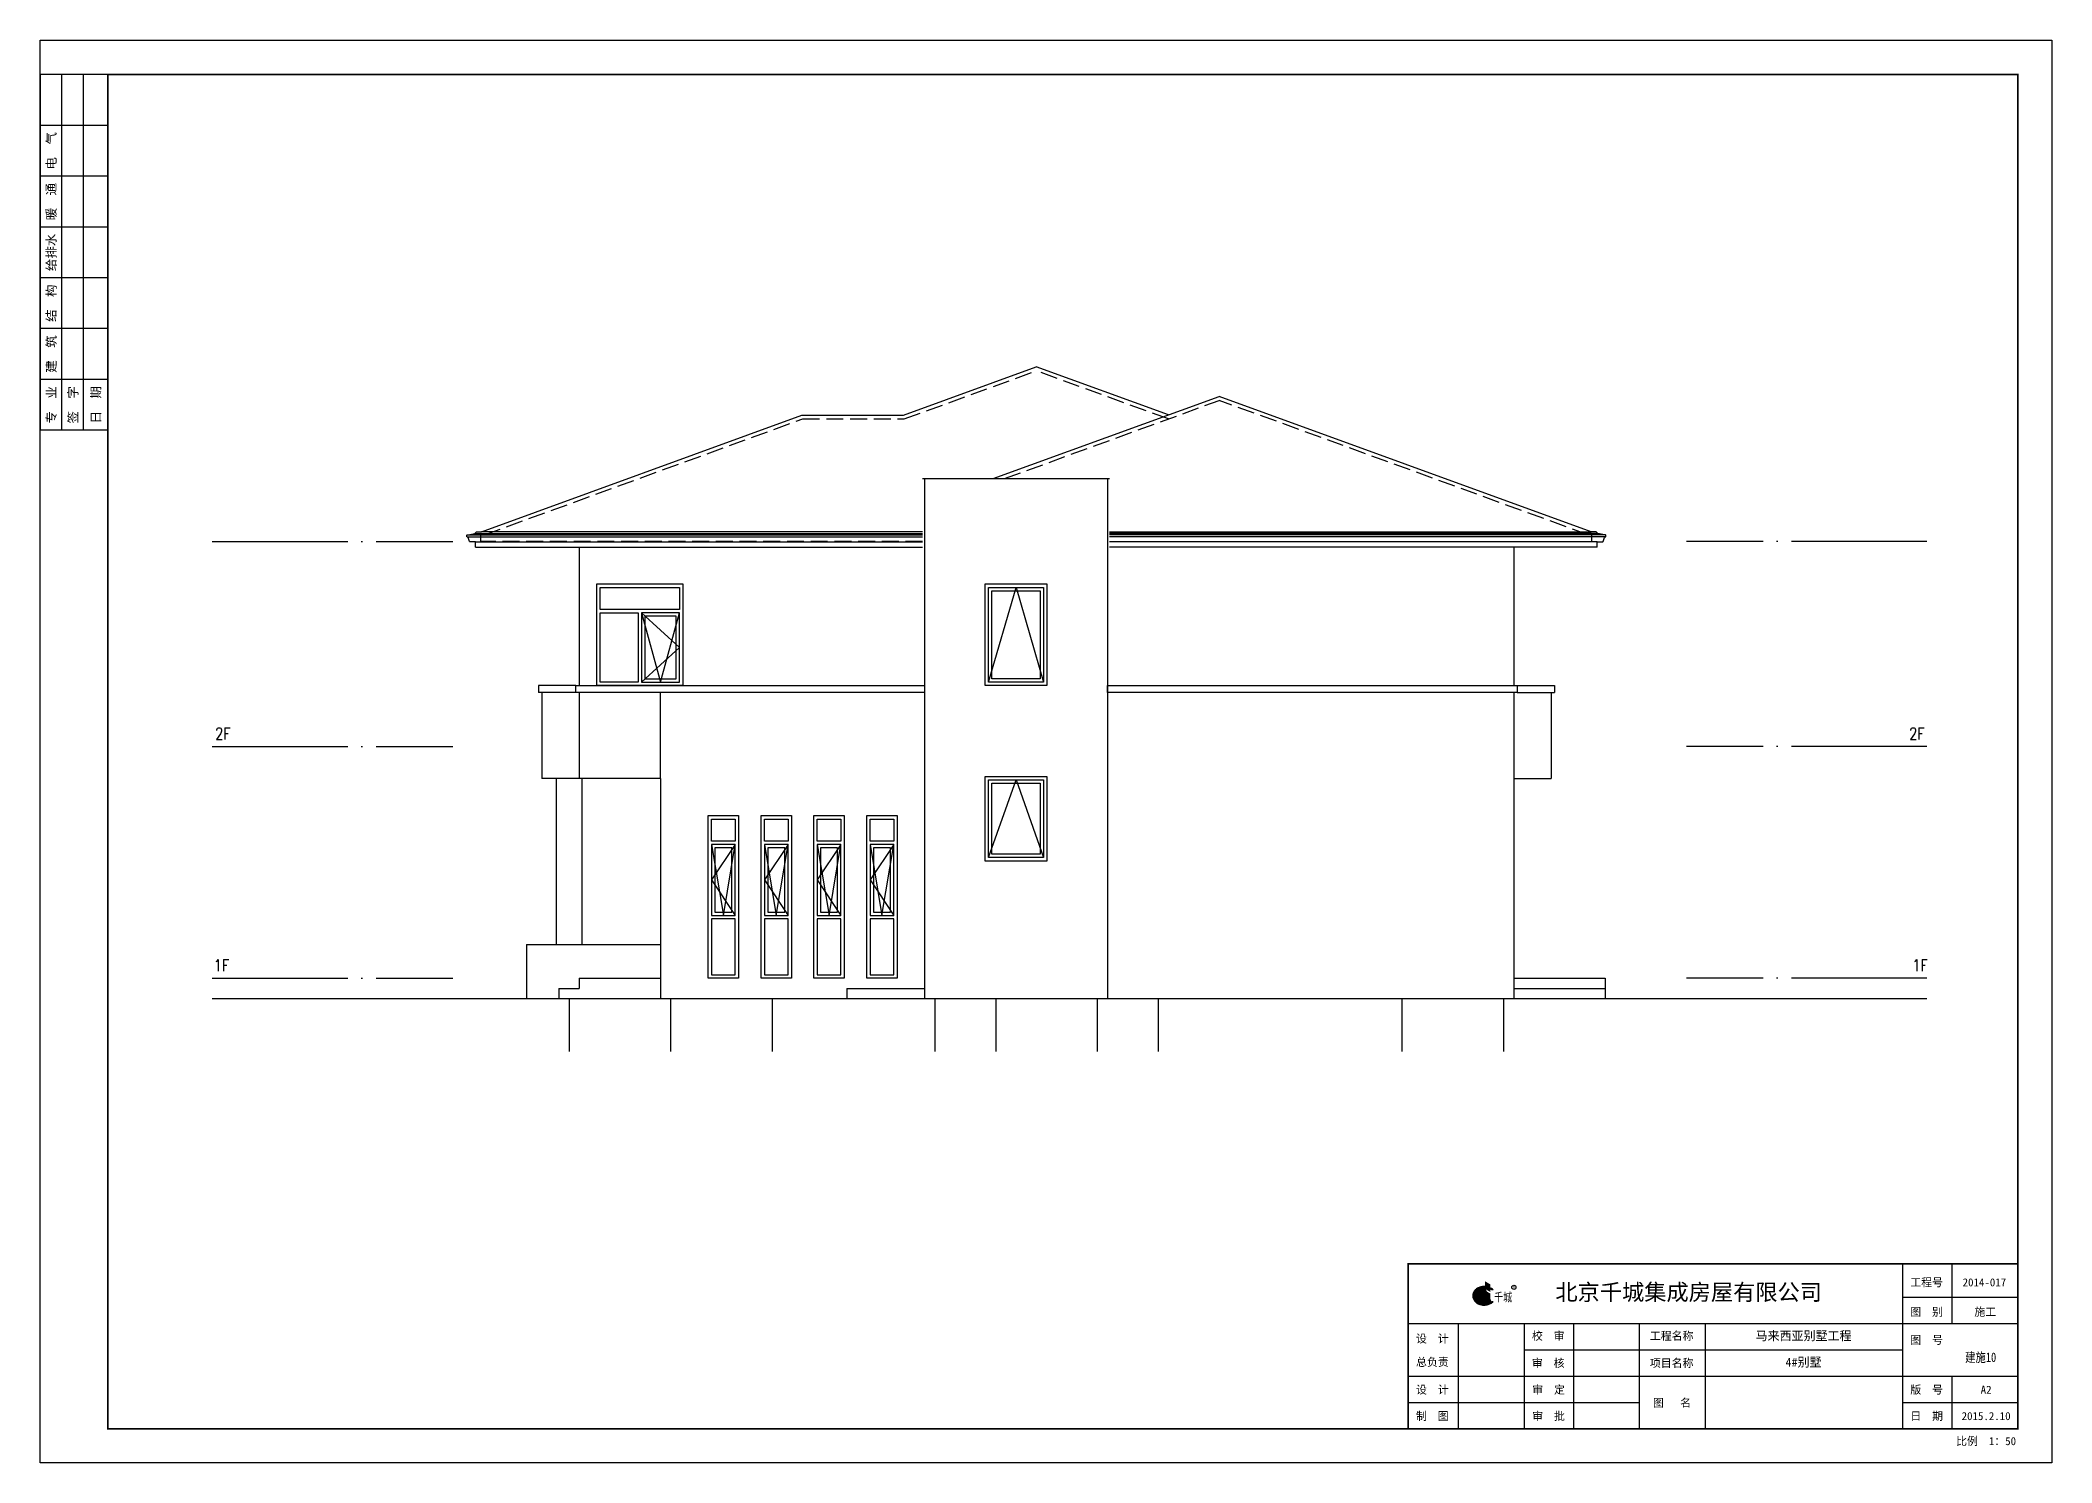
# Model space of a CAD drawing. Extents: x 278352 to 354603, y -396067 to -191104.
# Drawn here: x 324903 to 354603, y -343506 to -322506 of the extents above; entities that cross this region are included whole.
import ezdxf
from ezdxf.enums import TextEntityAlignment as Align

# ---------------------------------------------------------------- set-up
doc = ezdxf.new("R2010")
doc.units = 0
doc.header["$LTSCALE"] = 1000
doc.header["$MEASUREMENT"] = 0
doc.linetypes.add('DASH', pattern=[0.35, 0.25, -0.1])
doc.linetypes.add('DOTE', pattern=[2.42, 2, -0.2, 0.02, -0.2])
for name, color, linetype in [('AXIS', 3, 'Continuous'), ('bz', 6, 'Continuous'), ('cj', 105, 'Continuous'), ('DIM_ELEV', 3, 'Continuous'), ('DOTE', 1, 'DOTE'), ('lg', 5, 'Continuous'), ('PUB_TITLE', 4, 'Continuous'), ('WALL', 255, 'Continuous'), ('WINDOW', 2, 'Continuous'), ('xx', 152, 'Continuous'), ('图框', 4, 'Continuous'), ('家具', 6, 'Continuous')]:
    doc.layers.add(name, color=color, linetype=linetype)
doc.styles.add('-宋体', font='', dxfattribs={"width": 0.8})
doc.styles.add('_TCH_DIM', font='SIMPLEX', dxfattribs={"bigfont": 'GBCBIG'})
doc.styles.add('BS', font='', dxfattribs={"width": 0.9})
doc.styles.add('HZA', font='', dxfattribs={"width": 0.75})
doc.styles.add('ref_title$0$BS', font='', dxfattribs={"width": 0.7})
doc.styles.get("Standard").update_dxf_attribs({"font": 'gbenor.shx', "bigfont": 'gbcbig.shx'})
doc.styles.get('-宋体').set_extended_font_data('SimSun')
doc.styles.get('BS').set_extended_font_data('NSimSun')
doc.styles.get('HZA').set_extended_font_data('SimSun')
doc.styles.get('ref_title$0$BS').set_extended_font_data('SimSun')

# ---------------------------------------------------------------- blocks, each defined once
blk = doc.blocks.new('A2图框')
h = blk.add_hatch(color=30)
h.paths.add_polyline_path([(428.23, 52.65), (426.67, 53.56), (426.67, 51.32), (428.23, 50.41)])
h.paths.add_polyline_path([(428.23, 49.93), (426.67, 50.83), (426.67, 48.59), (428.23, 47.68)])
h = blk.add_hatch(color=7)
edge = h.paths.add_edge_path()
edge.add_ellipse((426.4, 49.28), major_axis=(3.14, 0), ratio=0.791667, start_angle=85.21981, end_angle=314.9985, ccw=False)
edge.add_line((426.67, 51.76), (426.67, 52.02))
edge.add_spline(control_points=[(426.67, 52.02), (426.61, 52.03), (426.55, 52.03), (426.12, 52.04), (425.74, 52), (425.03, 51.82), (424.69, 51.68), (424.08, 51.32), (423.82, 51.1), (423.39, 50.59), (423.22, 50.3), (423.02, 49.7), (422.98, 49.38), (423.04, 48.76), (423.14, 48.45), (423.45, 47.88), (423.67, 47.62), (424.18, 47.18), (424.49, 46.99), (425.15, 46.71), (425.51, 46.62), (426.25, 46.52), (426.63, 46.53), (427.36, 46.63), (427.72, 46.73), (428.38, 47.03), (428.68, 47.22), (428.96, 47.47), (428.99, 47.5), (429.02, 47.53)], knot_values=[1.492545, 1.492545, 1.492545, 1.492545, 1.545237, 1.545237, 1.879697, 1.879697, 2.214157, 2.214157, 2.548617, 2.548617, 2.883077, 2.883077, 3.217537, 3.217537, 3.551997, 3.551997, 3.886457, 3.886457, 4.220917, 4.220917, 4.555377, 4.555377, 4.889837, 4.889837, 5.224297, 5.224297, 5.558757, 5.558757, 5.599521, 5.599521, 5.599521, 5.599521], degree=3, periodic=0)
edge.add_line((429.02, 47.53), (428.62, 47.53))
h = blk.add_hatch(color=5)
h.paths.add_polyline_path([(426.14, 50.91), (426.14, 51.21), (424.57, 50.31), (424.57, 50.01)])
h.paths.add_polyline_path([(426.14, 50.46), (424.57, 49.55), (424.57, 47.68), (426.14, 48.59)])
h = blk.add_hatch(color=7)
edge = h.paths.add_edge_path()
edge.add_ellipse((426.4, 49.28), major_axis=(-3.14, 0), ratio=0.791667, start_angle=224.99865, end_angle=234.31467, ccw=False)
edge.add_line((428.62, 51.04), (429.02, 51.04))
edge.add_spline(control_points=[(429.02, 51.04), (428.88, 51.18), (428.72, 51.3), (428.45, 51.48), (428.35, 51.54), (428.23, 51.6)], knot_values=[0.683649, 0.683649, 0.683649, 0.683649, 0.876316, 0.876316, 0.994174, 0.994174, 0.994174, 0.994174], degree=3, periodic=0)
edge.add_line((428.23, 51.6), (428.23, 51.3))
for p, q in [((20, 409.85), (0, 409.85)), ((0, 409.85), (0, 304.85)), ((6.4, 304.85), (6.4, 409.85)), ((12.8, 304.85), (12.8, 409.85)), ((20, 394.85), (0, 394.85)), ((20, 379.85), (0, 379.85)), ((20, 364.85), (0, 364.85)), ((20, 349.85), (0, 349.85)), ((20, 334.85), (0, 334.85)), ((20, 319.85), (0, 319.85)), ((20, 304.85), (0, 304.85)), ((549.93, 58.7), (549.93, 10.05)), ((564.51, 58.7), (564.51, 41.15)), ((564.51, 58.7), (564.51, 41.15)), ((429.02, 47.53), (428.62, 47.53)), ((549.93, 48.93), (583.95, 48.93)), ((403.95, 41.15), (583.95, 41.15)), ((418.72, 41.15), (418.72, 10.05)), ((438.16, 41.15), (438.16, 10.05)), ((452.74, 41.15), (452.74, 10.05)), ((472.18, 41.15), (472.18, 10.05)), ((491.62, 41.15), (491.62, 10.05)), ((438.16, 33.37), (549.93, 33.37)), ((403.95, 25.6), (583.95, 25.6)), ((564.51, 25.6), (564.51, 10.05)), ((403.95, 17.82), (472.18, 17.82)), ((549.93, 17.82), (583.95, 17.82))]:
    blk.add_line(p, q)
at = {"color": 7}
blk.add_line((429.02, 51.04), (428.62, 51.04), dxfattribs=at)
blk.add_lwpolyline([(0, 420), (594, 420), (594, 0), (0, 0)], close=True)
at = {"const_width": 0.5}
for points in [[(583.95, 409.85), (20, 409.85), (20, 10.05), (583.95, 10.05), (583.95, 409.85)], [(583.95, 58.7), (403.95, 58.7), (403.95, 10.05)]]:
    blk.add_lwpolyline(points, dxfattribs=at)
blk.add_ellipse((426.4, 49.28), major_axis=(3.14, 0), ratio=0.791667, start_param=1.487366, end_param=5.497761)
at = {"color": 30}
blk.add_ellipse((426.4, 49.28), major_axis=(-3.14, 0), ratio=0.791667, start_param=3.926967, end_param=4.089562, dxfattribs=at)
at = {"color": 0, "lineweight": -3}
blk.add_ellipse((435.15, 51.78), major_axis=(-0.622, 0.001), ratio=1, start_param=3.142848, end_param=9.426033, dxfattribs=at)
blk.add_open_spline([(426.67, 52.02), (426.61, 52.03), (426.55, 52.03), (426.12, 52.04), (425.74, 52), (425.03, 51.82), (424.69, 51.68), (424.08, 51.32), (423.82, 51.1), (423.39, 50.59), (423.22, 50.3), (423.02, 49.7), (422.98, 49.38), (423.04, 48.76), (423.14, 48.45), (423.45, 47.88), (423.67, 47.62), (424.18, 47.18), (424.49, 46.99), (425.15, 46.71), (425.51, 46.62), (426.25, 46.52), (426.63, 46.53), (427.36, 46.63), (427.72, 46.73), (428.38, 47.03), (428.68, 47.22), (428.96, 47.47), (428.99, 47.5), (429.02, 47.53)], degree=3, knots=[1.492545, 1.492545, 1.492545, 1.492545, 1.545237, 1.545237, 1.879697, 1.879697, 2.214157, 2.214157, 2.548617, 2.548617, 2.883077, 2.883077, 3.217537, 3.217537, 3.551997, 3.551997, 3.886457, 3.886457, 4.220917, 4.220917, 4.555377, 4.555377, 4.889837, 4.889837, 5.224297, 5.224297, 5.558757, 5.558757, 5.599521, 5.599521, 5.599521, 5.599521])
at = {"color": 7}
blk.add_open_spline([(429.02, 51.04), (428.88, 51.18), (428.72, 51.3), (428.45, 51.48), (428.35, 51.54), (428.23, 51.6)], degree=3, knots=[0.6836492, 0.6836492, 0.6836492, 0.6836492, 0.8763165, 0.8763165, 0.9941736, 0.9941736, 0.9941736, 0.9941736], dxfattribs=at)
at = {"style": 'BS'}
for s, p in [('电  气', (3.2, 387.35)), ('暖  通', (3.2, 372.35)), ('给排水', (3.2, 357.35)), ('结  构', (3.2, 342.35)), ('建  筑', (3.2, 327.35)), ('专  业', (3.2, 312.35)), ('签  字', (9.6, 312.35)), ('日  期', (16.4, 312.35))]:
    blk.add_text(s, height=2.7, rotation=90, dxfattribs=at).set_placement(p, align=Align.MIDDLE)
at = {"color": 0, "lineweight": -3, "style": 'HZA', "width": 0.75}
blk.add_text('千城', height=2.535, dxfattribs=at).set_placement((429.33, 47.61))
at = {"color": 0, "lineweight": -3}
blk.add_text('R', height=0.684, dxfattribs=at).set_placement((434.85, 51.47))
at = {"color": 0, "lineweight": -3, "insert": (447.42, 52.78), "char_height": 4.8092, "attachment_point": 1}
blk.add_mtext_dynamic_manual_height_columns('{\\fYouYuan|b1|i0|c134|p49;北京千城集成房屋有限公司}', width=4162.4171, gutter_width=1750, heights=[0], dxfattribs=at)
at = {"layer": 'PUB_TITLE', "color": 0, "style": 'ref_title$0$BS'}
for s, p in [('工程号', (552.22, 52.08)), ('图  别', (552.22, 43.38)), ('设  计', (406.25, 35.45)), ('校  审', (440.47, 36.27)), ('工程名称', (475.3, 36.27)), ('图  号', (552.22, 35.07)), ('总负责', (406.25, 28.54)), ('审  核', (440.47, 28.24)), ('项目名称', (475.3, 28.24)), ('设  计', (406.25, 20.38)), ('审  定', (440.56, 20.38)), ('图   名', (476.23, 16.51)), ('版  号', (552.22, 20.38)), ('制  图', (406.25, 12.6)), ('审  批', (440.56, 12.6)), ('日  期', (552.22, 12.6))]:
    blk.add_text(s, height=2.362, dxfattribs=at).set_placement(p)
for s, height, p in [('2014-017', 2.362, (574.1, 52.08)), ('施工', 2.362, (574.36, 43.38)), ('马来西亚别墅工程', 2.599, (520.7, 36.17)), ('4#别墅', 2.599, (520.7, 28.39)), ('A2', 2.362, (574.61, 20.38)), ('2015.2.10', 2.362, (574.61, 12.6)), ('比例  1：50', 2.362, (574.61, 5.2))]:
    blk.add_text(s, height=height, dxfattribs=at).set_placement(p, align=Align.CENTER)

msp = doc.modelspace()

# ---------------------------------------------------------------- linework, layer by layer
at = {"layer": 'AXIS'}
for p, q in [((332710, -336653), (332710, -337436)), ((334210, -336653), (334210, -337436)), ((335710, -336653), (335710, -337436)), ((338110, -336653), (338110, -337436)), ((339010, -336653), (339010, -337436)), ((340510, -336653), (340510, -337436)), ((341410, -336653), (341410, -337436)), ((345010, -337436), (345010, -336653)), ((346510, -336653), (346510, -337436))]:
    msp.add_line(p, q, dxfattribs=at)
at = {"layer": 'bz'}
for points in [[(338905, -331983), (339310, -330583), (339715, -331983)], [(333780, -330958), (334340, -331470), (333780, -331983)], [(333780, -330958), (334060, -331983), (334340, -330958)], [(338905, -334573), (339310, -333423), (339715, -334573)], [(335165, -334378), (334815, -334903), (335165, -335428)], [(334815, -334378), (334990, -335428), (335165, -334378)], [(335945, -334378), (335595, -334903), (335945, -335428)], [(335595, -334378), (335770, -335428), (335945, -334378)], [(336725, -334378), (336375, -334903), (336725, -335428)], [(336375, -334378), (336550, -335428), (336725, -334378)], [(337505, -334378), (337155, -334903), (337505, -335428)], [(337155, -334378), (337330, -335428), (337505, -334378)]]:
    msp.add_lwpolyline(points, dxfattribs=at)
at = {"layer": 'cj'}
for p, q in [((332809, -332033), (332260, -332033)), ((332260, -332033), (332260, -332133)), ((346711, -332033), (347260, -332033)), ((347260, -332033), (347260, -332133)), ((332809, -332133), (332260, -332133)), ((332310, -332133), (332310, -333403)), ((346711, -332133), (347260, -332133)), ((347210, -332133), (347210, -333403)), ((332859, -333403), (332310, -333403)), ((332520, -333403), (332520, -335853)), ((332900, -333403), (332900, -335853)), ((346661, -333403), (347210, -333403)), ((332080, -335853), (334059, -335853)), ((332080, -335853), (332080, -336653)), ((332860, -336353), (334059, -336353)), ((332860, -336353), (332860, -336503)), ((346661, -336353), (348010, -336353)), ((348010, -336353), (348010, -336653)), ((332560, -336503), (332560, -336653)), ((332560, -336503), (332860, -336503)), ((346661, -336503), (348010, -336503))]:
    msp.add_line(p, q, dxfattribs=at)
at = {"layer": 'DOTE'}
for p, q in [((327442, -329908), (330994, -329908)), ((352760, -329908), (349208, -329908)), ((327442, -332933), (330994, -332933)), ((352760, -332933), (349208, -332933)), ((327442, -336353), (330994, -336353)), ((352760, -336353), (349208, -336353))]:
    msp.add_line(p, q, dxfattribs=at)
at = {"layer": 'lg'}
for p, q in [((331206, -329837), (337929, -329837)), ((331211, -329810), (337929, -329810)), ((331223, -329806), (337929, -329806)), ((331320, -329788), (337929, -329788)), ((331330, -329912), (337929, -329912)), ((347900, -329788), (340691, -329788)), ((347997, -329806), (340691, -329806)), ((348009, -329810), (340691, -329810)), ((348014, -329837), (340691, -329837)), ((347890, -329912), (340691, -329912))]:
    msp.add_line(p, q, dxfattribs=at)
at = {"layer": 'WALL'}
for p, q in [((337650, -328040), (339610, -327327)), ((341560, -328037), (339610, -327327)), ((338975, -328978), (342310, -327764)), ((347802, -329763), (342310, -327764)), ((331418, -329763), (336150, -328040)), ((336150, -328040), (337650, -328040)), ((337929, -328978), (340691, -328978)), ((337959, -328978), (337959, -336653)), ((340661, -328978), (340661, -336653)), ((337929, -329763), (331418, -329763)), ((340691, -329763), (347802, -329763)), ((331330, -329988), (337929, -329988)), ((332859, -329988), (332859, -332033)), ((347890, -329988), (340691, -329988)), ((346661, -329988), (346661, -332033)), ((332859, -332133), (332859, -333403)), ((346661, -332133), (346661, -336653)), ((334059, -333403), (332859, -333403)), ((334059, -333403), (334059, -336653)), ((327442, -336653), (352760, -336653)), ((336810, -336503), (337959, -336503)), ((336810, -336503), (336810, -336653))]:
    msp.add_line(p, q, dxfattribs=at)
for points in [[(331330, -329988), (331330, -329912), (331252, -329912, -0.311217), (331243, -329906), (331220, -329847, 0.311217), (331206, -329837), (331201, -329837, -0.414214), (331200, -329836), (331200, -329814, -0.414214), (331204, -329810), (331211, -329810, 0.305902), (331216, -329807, -0.15801), (331217, -329806), (331223, -329806), (331320, -329788), (331345, -329763), (331418, -329763)], [(347890, -329988), (347890, -329912), (347968, -329912, 0.311217), (347978, -329906), (348000, -329847, -0.311217), (348014, -329837), (348019, -329837, 0.414214), (348020, -329836), (348020, -329814, 0.414214), (348016, -329810), (348009, -329810, -0.305902), (348004, -329807, 0.15801), (348003, -329806), (347997, -329806), (347900, -329788), (347875, -329763), (347802, -329763)]]:
    msp.add_lwpolyline(points, format="xyb", dxfattribs=at)
for points in [[(332809, -332133), (332809, -332033), (337959, -332033), (337959, -332133)], [(340661, -332133), (340661, -332033), (346711, -332033), (346711, -332133)]]:
    msp.add_lwpolyline(points, close=True, dxfattribs=at)
at = {"layer": 'WINDOW'}
for points in [[(333120, -330533), (334390, -330533), (334390, -332033), (333120, -332033)], [(338855, -330533), (339765, -330533), (339765, -332033), (338855, -332033)], [(333170, -330583), (334340, -330583), (334340, -330908), (333170, -330908)], [(338905, -330583), (339715, -330583), (339715, -331983), (338905, -331983)], [(338955, -330633), (339665, -330633), (339665, -331933), (338955, -331933)], [(333170, -330958), (333730, -330958), (333730, -331983), (333170, -331983)], [(334340, -330958), (333780, -330958), (333780, -331983), (334340, -331983)], [(334290, -331008), (333830, -331008), (333830, -331933), (334290, -331933)], [(338855, -333373), (339765, -333373), (339765, -334623), (338855, -334623)], [(338905, -333423), (339715, -333423), (339715, -334573), (338905, -334573)], [(338955, -333473), (339665, -333473), (339665, -334523), (338955, -334523)], [(334765, -333953), (335215, -333953), (335215, -336353), (334765, -336353)], [(334815, -334328), (334815, -334003), (335165, -334003), (335165, -334328)], [(335545, -333953), (335995, -333953), (335995, -336353), (335545, -336353)], [(335595, -334328), (335595, -334003), (335945, -334003), (335945, -334328)], [(336325, -333953), (336775, -333953), (336775, -336353), (336325, -336353)], [(336375, -334328), (336375, -334003), (336725, -334003), (336725, -334328)], [(337105, -333953), (337555, -333953), (337555, -336353), (337105, -336353)], [(337155, -334328), (337155, -334003), (337505, -334003), (337505, -334328)], [(334815, -334378), (334815, -335428), (335165, -335428), (335165, -334378)], [(335595, -334378), (335595, -335428), (335945, -335428), (335945, -334378)], [(336375, -334378), (336375, -335428), (336725, -335428), (336725, -334378)], [(337155, -334378), (337155, -335428), (337505, -335428), (337505, -334378)], [(334865, -334428), (334865, -335378), (335115, -335378), (335115, -334428)], [(335645, -334428), (335645, -335378), (335895, -335378), (335895, -334428)], [(336425, -334428), (336425, -335378), (336675, -335378), (336675, -334428)], [(337205, -334428), (337205, -335378), (337455, -335378), (337455, -334428)], [(334815, -335478), (334815, -336303), (335165, -336303), (335165, -335478)], [(335595, -335478), (335595, -336303), (335945, -336303), (335945, -335478)], [(336375, -335478), (336375, -336303), (336725, -336303), (336725, -335478)], [(337155, -335478), (337155, -336303), (337505, -336303), (337505, -335478)]]:
    msp.add_lwpolyline(points, close=True, dxfattribs=at)
at = {"layer": 'xx', "linetype": 'DASH'}
for p, q in [((337660, -328097), (339610, -327387)), ((341560, -328097), (339610, -327387)), ((339140, -328978), (342310, -327824)), ((336160, -328097), (337660, -328097)), ((337929, -329908), (331410, -329908)), ((340691, -329908), (347810, -329908))]:
    msp.add_line(p, q, dxfattribs=at)
for points in [[(347810, -329908), (347810, -329808), (347760, -329808), (342310, -327824)], [(331410, -329908), (331410, -329808), (331460, -329808), (336160, -328097)]]:
    msp.add_lwpolyline(points, dxfattribs=at)
at = {"layer": '家具'}
msp.add_line((334059, -333403), (334059, -332133), dxfattribs=at)

# ---------------------------------------------------------------- block references
at = {"layer": '图框', "xscale": 50, "yscale": 50, "zscale": 50}
msp.add_blockref('A2图框', (324903, -343506), dxfattribs=at)

# ---------------------------------------------------------------- texts
at = {"layer": 'AXIS', "style": '-宋体', "width": 0.8}
msp.add_text('建施10', height=140, dxfattribs=at).set_placement((353553, -341949), align=Align.MIDDLE_CENTER)
at = {"layer": 'DIM_ELEV', "style": '_TCH_DIM', "width": 0.8}
for s, p in [('2F', (327485, -332830)), ('2F', (352497, -332830)), ('1F', (327465, -336250)), ('1F', (352543, -336250))]:
    msp.add_text(s, height=175, dxfattribs=at).set_placement(p)

doc.saveas('drawing.dxf')
